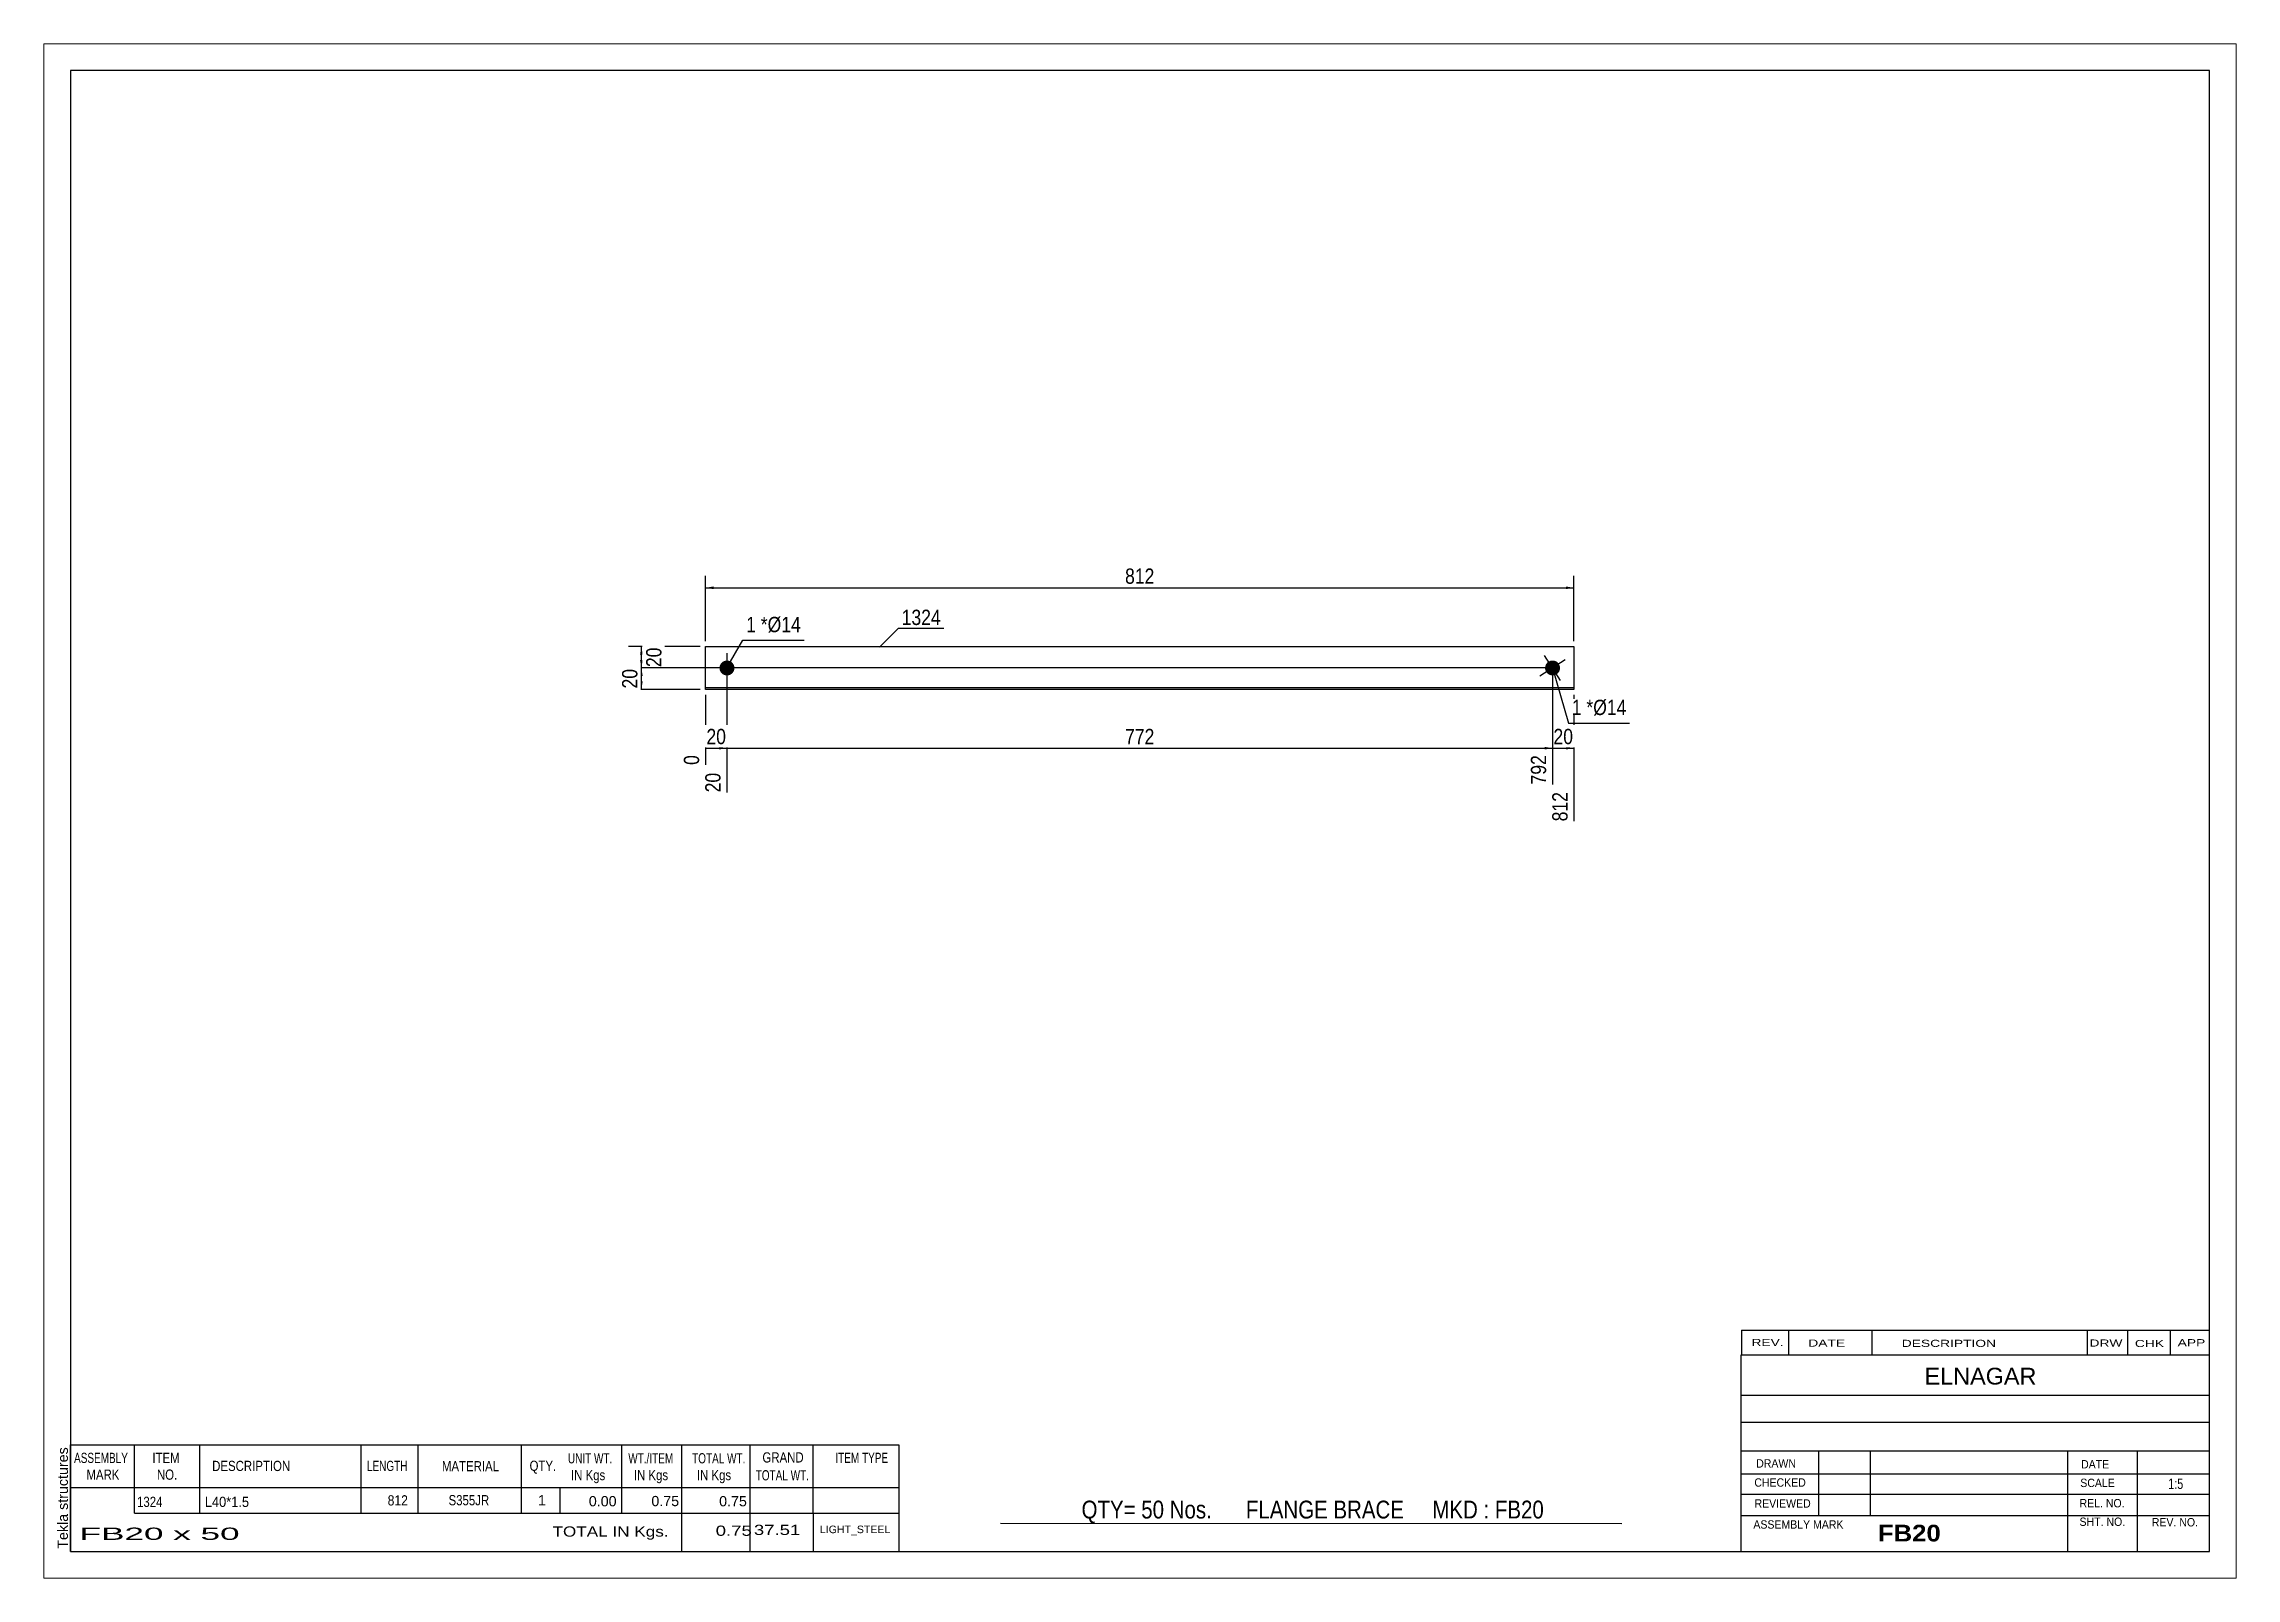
# Paper-space layout 'Layout1' of a CAD drawing. Header units: millimetres. Extents: x 0 to 410, y 0 to 287.
# The model-space entities are those that its viewports show. They can reach past a viewport. Long polylines and large blocks are cut down to what shows.
import ezdxf

# ---------------------------------------------------------------- set-up
doc = ezdxf.new("R2010")
doc.units = ezdxf.units.MM
doc.layers.add('Viewport layer', color=7, linetype='Continuous', plot=False)
doc.styles.add('Arial', font='ARIAL.TTF', dxfattribs={"height": 0.2})
doc.styles.add('Arial Bold', font='ARIALBD.TTF', dxfattribs={"height": 0.2})
doc.styles.add('Arial Narrow', font='ARIALN.TTF', dxfattribs={"height": 0.2})

# ---------------------------------------------------------------- blocks, each defined once
blk = doc.blocks.new('Unknown-629080792-1420')
at = {"color": 5, "linetype": 'Continuous'}
for p, q in [((281.25, 111.75), (-118.75, 111.75)), ((-118.75, 111.75), (-118.75, -165.25)), ((281.25, -165.25), (281.25, 111.75)), ((-118.75, -165.25), (281.25, -165.25))]:
    blk.add_line(p, q, dxfattribs=at)
at = {"color": 174, "linetype": 'Continuous', "style": 'Arial'}
blk.add_text('Tekla structures', height=1.9102, rotation=90, dxfattribs=at).set_placement((-119.25, -164.75))
blk = doc.blocks.new('Part-629080792-1227 - 1212')
at = {"color": 2, "linetype": 'Continuous'}
for p, q in [((0, -4), (0, 4)), ((0, 4), (162.41, 4)), ((162.41, 4), (162.41, -4)), ((162.41, -3.7), (0, -3.7)), ((162.41, -4), (0, -4))]:
    blk.add_line(p, q, dxfattribs=at)
blk = doc.blocks.new('Bolt-629080792-1228 - 1212')
at = {"linetype": 'Continuous'}
blk.add_hatch(color=3, dxfattribs=at).paths.add_polyline_path([(4, -1.4, -1), (4, 1.4, -1)])
at = {"color": 3, "linetype": 'Continuous'}
for p, q in [((4, 2.8), (4, -2.8)), ((6.8, 0), (1.2, 0))]:
    blk.add_line(p, q, dxfattribs=at)
blk = doc.blocks.new('Bolt-629080792-1229 - 1212')
at = {"linetype": 'Continuous'}
blk.add_hatch(color=3, dxfattribs=at).paths.add_polyline_path([(157.22, -0.75, -1), (159.59, 0.75, -1)])
at = {"color": 3, "linetype": 'Continuous'}
for p, q in [((160.77, 1.51), (156.04, -1.51)), ((159.91, -2.36), (156.9, 2.36))]:
    blk.add_line(p, q, dxfattribs=at)
blk = doc.blocks.new('StraightDimension-629080792-1234 - 1212')
at = {"linetype": 'Continuous'}
blk.add_hatch(color=7, dxfattribs=at).paths.add_polyline_path([(160.91, -14.75), (162.41, -15), (160.91, -15.25)])
at = {"color": 7, "linetype": 'Continuous'}
for p, q in [((158.41, -1), (158.41, -21.78)), ((162.41, -5), (162.41, -28.68)), ((158.41, -15), (162.41, -15))]:
    blk.add_line(p, q, dxfattribs=at)
at = {"color": 0}
blk.add_wipeout([(162.83, -14.85), (162.83, -10.65), (157.98, -10.65), (157.98, -14.85)], dxfattribs=at)
at = {"color": 0, "linetype": 'Continuous'}
blk.add_wipeout([(161.81, -22.6), (157.61, -22.6), (157.61, -29.28), (161.81, -29.28)], dxfattribs=at)
at = {"color": 3, "style": 'Arial Narrow'}
blk.add_text('20', height=2.863, dxfattribs=at).set_placement((158.58, -14.25))
at = {"color": 3, "linetype": 'Continuous', "style": 'Arial Narrow'}
blk.add_text('812', height=2.863, rotation=90.0002, dxfattribs=at).set_placement((161.21, -28.68))
blk = doc.blocks.new('StraightDimension-629080792-1235 - 1212')
at = {"linetype": 'Continuous'}
blk.add_hatch(color=7, dxfattribs=at).paths.add_polyline_path([(156.91, -14.75), (158.41, -15), (156.91, -15.25)])
at = {"color": 7, "linetype": 'Continuous'}
for p, q in [((4, -1), (4, -23.26)), ((158.41, -1), (158.41, -21.78)), ((4, -15), (158.41, -15))]:
    blk.add_line(p, q, dxfattribs=at)
at = {"color": 0}
blk.add_wipeout([(84.54, -14.85), (84.54, -10.65), (77.86, -10.65), (77.86, -14.85)], dxfattribs=at)
at = {"color": 0, "linetype": 'Continuous'}
blk.add_wipeout([(157.81, -15.7), (153.61, -15.7), (153.61, -22.38), (157.81, -22.38)], dxfattribs=at)
at = {"color": 3, "style": 'Arial Narrow'}
blk.add_text('772', height=2.863, dxfattribs=at).set_placement((78.46, -14.25))
at = {"color": 3, "linetype": 'Continuous', "style": 'Arial Narrow'}
blk.add_text('792', height=2.863, rotation=90.0002, dxfattribs=at).set_placement((157.21, -21.78))
blk = doc.blocks.new('StraightDimension-629080792-1236 - 1212')
at = {"linetype": 'Continuous'}
blk.add_hatch(color=7, dxfattribs=at).paths.add_polyline_path([(2.5, -14.75), (4, -15), (2.5, -15.25)])
at = {"color": 7, "linetype": 'Continuous'}
for p, q in [((4, -1), (4, -23.26)), ((0, -5), (0, -18.13)), ((0, -15), (4, -15))]:
    blk.add_line(p, q, dxfattribs=at)
at = {"color": 0}
blk.add_wipeout([(4.43, -14.85), (4.43, -10.65), (-0.43, -10.65), (-0.43, -14.85)], dxfattribs=at)
at = {"color": 0, "linetype": 'Continuous'}
blk.add_wipeout([(3.4, -19), (-0.8, -19), (-0.8, -23.86), (3.4, -23.86)], dxfattribs=at)
blk.add_wipeout([(-0.6, -15.7), (-4.8, -15.7), (-4.8, -18.73), (-0.6, -18.73)], dxfattribs=at)
at = {"color": 3, "style": 'Arial Narrow'}
blk.add_text('20', height=2.863, dxfattribs=at).set_placement((0.17, -14.25))
at = {"color": 3, "linetype": 'Continuous', "style": 'Arial Narrow'}
for s, height, p in [('0', 2.86, (-1.2, -18.13)), ('20', 2.863, (2.8, -23.26))]:
    blk.add_text(s, height=height, rotation=90.0002, dxfattribs=at).set_placement(p)
blk = doc.blocks.new('StraightDimension-629080792-1247 - 1212')
at = {"linetype": 'Continuous'}
for points in [[(1.5, 14.75), (0, 15), (1.5, 15.25)], [(160.91, 15.25), (162.41, 15), (160.91, 14.75)]]:
    blk.add_hatch(color=7, dxfattribs=at).paths.add_polyline_path(points)
at = {"color": 7, "linetype": 'Continuous'}
for p, q in [((0, 5), (0, 17.25)), ((162.41, 5), (162.41, 17.25)), ((0, 15), (162.41, 15))]:
    blk.add_line(p, q, dxfattribs=at)
at = {"color": 0}
blk.add_wipeout([(84.54, 15.15), (84.54, 19.35), (77.86, 19.35), (77.86, 15.15)], dxfattribs=at)
at = {"color": 3, "style": 'Arial Narrow'}
blk.add_text('812', height=2.863, dxfattribs=at).set_placement((78.46, 15.75))
blk = doc.blocks.new('StraightDimension-629080792-1251 - 1212')
at = {"linetype": 'Continuous'}
for points in [[(-12.25, 2.5), (-12, 4), (-11.75, 2.5)], [(-11.75, 1.5), (-12, 0), (-12.25, 1.5)]]:
    blk.add_hatch(color=7, dxfattribs=at).paths.add_polyline_path(points)
at = {"color": 7, "linetype": 'Continuous'}
for p, q in [((-1, 4), (-14.4, 4)), ((-12, 0), (-12, 4)), ((157.41, 0), (-14.4, 0))]:
    blk.add_line(p, q, dxfattribs=at)
at = {"color": 0}
blk.add_wipeout([(-7.65, 4.43), (-11.85, 4.43), (-11.85, -0.43), (-7.65, -0.43)], dxfattribs=at)
at = {"color": 3, "style": 'Arial Narrow'}
blk.add_text('20', height=2.863, rotation=90.0002, dxfattribs=at).set_placement((-8.25, 0.17))
blk = doc.blocks.new('StraightDimension-629080792-1252 - 1212')
at = {"linetype": 'Continuous'}
for points in [[(-12.25, -1.5), (-12, 0), (-11.75, -1.5)], [(-11.75, -2.5), (-12, -4), (-12.25, -2.5)]]:
    blk.add_hatch(color=7, dxfattribs=at).paths.add_polyline_path(points)
at = {"color": 7, "linetype": 'Continuous'}
for p, q in [((157.41, 0), (-14.25, 0)), ((-1, -4), (-14.25, -4)), ((-12, -4), (-12, 0))]:
    blk.add_line(p, q, dxfattribs=at)
at = {"color": 0}
blk.add_wipeout([(-12.15, 0.43), (-16.35, 0.43), (-16.35, -4.43), (-12.15, -4.43)], dxfattribs=at)
at = {"color": 3, "style": 'Arial Narrow'}
blk.add_text('20', height=2.863, rotation=90.0002, dxfattribs=at).set_placement((-12.75, -3.83))
blk = doc.blocks.new('CBS_BOM-629080792-1431')
at = {"color": 7, "linetype": 'Continuous'}
for p, q in [((-118.78, -153.28), (-118.78, -145.28)), ((-118.78, -145.28), (36.14, -145.28)), ((-106.78, -153.28), (-106.78, -145.28)), ((-94.59, -153.28), (-94.59, -145.28)), ((-64.43, -153.28), (-64.43, -145.28)), ((-53.75, -153.28), (-53.75, -145.28)), ((-34.43, -153.28), (-34.43, -145.28)), ((-15.63, -153.28), (-15.63, -145.28)), ((-4.42, -153.28), (-4.42, -145.28)), ((8.37, -153.28), (8.37, -145.28)), ((20.12, -153.28), (20.12, -145.28)), ((36.14, -145.29), (36.14, -153.27)), ((-118.78, -153.28), (36.14, -153.28)), ((-118.78, -158.08), (-118.78, -153.28)), ((-106.78, -158.08), (-106.78, -153.28)), ((-94.59, -158.08), (-94.59, -153.28)), ((-64.43, -158.08), (-64.43, -153.28)), ((-53.75, -158.08), (-53.75, -153.28)), ((-34.43, -158.08), (-34.43, -153.28)), ((-27.17, -158.08), (-27.17, -153.28)), ((-15.63, -158.08), (-15.63, -153.28)), ((-4.42, -158.08), (-4.42, -153.28)), ((8.37, -158.08), (8.37, -153.28)), ((20.14, -158.08), (20.14, -153.28)), ((36.14, -153.28), (36.14, -158.08)), ((-118.78, -165.28), (-118.78, -158.1)), ((-106.78, -158.08), (36.14, -158.08)), ((-4.42, -165.28), (-4.42, -158.1)), ((8.37, -165.28), (8.37, -158.1)), ((20.18, -165.28), (20.18, -158.1)), ((36.14, -158.08), (36.14, -165.28)), ((-118.78, -165.28), (36.14, -165.28))]:
    blk.add_line(p, q, dxfattribs=at)
at = {"color": 3, "linetype": 'Continuous', "style": 'Arial'}
for s, height, width, p in [('ASSEMBLY', 1.91, 0.7, (-118.1, -148.71)), ('ITEM', 1.91, 0.8, (-103.45, -148.71)), ('UNIT WT.', 1.91, 0.7, (-25.74, -148.78)), ('WT./ITEM', 1.91, 0.7, (-14.45, -148.78)), ('TOTAL WT.', 1.91, 0.7, (-2.51, -148.78)), ('GRAND', 1.91, 0.8, (10.64, -148.62)), ('ITEM TYPE', 1.91, 0.7, (24.28, -148.7)), ('MARK', 1.91, 0.8, (-115.78, -151.84)), ('NO.', 1.91, 0.8, (-102.6, -151.84)), ('DESCRIPTION', 1.9102, 0.8, (-92.27, -150.21)), ('LENGTH', 1.91, 0.7, (-63.32, -150.21)), ('MATERIAL', 1.91, 0.8, (-49.3, -150.26)), ('QTY.', 1.91, 0.8, (-32.91, -150.18)), ('IN Kgs', 1.91, 0.8, (-25.16, -151.92)), ('IN Kgs', 1.91, 0.8, (-13.41, -151.92)), ('IN Kgs', 1.91, 0.8, (-1.62, -151.92)), ('TOTAL WT.', 1.91, 0.7, (9.38, -151.96))]:
    blk.add_text(s, height=height, dxfattribs=dict(at, width=width)).set_placement(p)
at = {"color": 7, "linetype": 'Continuous', "style": 'Arial'}
for s, width, p in [('1324', 0.8, (-106.32, -156.93)), ('L40*1.5', 0.9, (-93.65, -156.93)), ('812', 0.85, (-59.45, -156.65)), ('S355JR', 0.8, (-48.06, -156.62))]:
    blk.add_text(s, height=1.91, dxfattribs=dict(at, width=width)).set_placement(p)
for s, p in [('1', (-31.34, -156.62)), ('0.00', (-21.83, -156.81)), ('0.75', (-10.13, -156.78)), ('0.75', (2.54, -156.81))]:
    blk.add_text(s, height=1.91, dxfattribs=at).set_placement(p)
at = {"color": 6, "linetype": 'Continuous', "style": 'Arial'}
for s, height, width, p in [('FB20 x 50', 2.292, 2.05, (-117.06, -163.09)), ('TOTAL IN Kgs.', 1.9102, 1.2, (-28.62, -162.48)), ('0.75', 1.91, 1.3, (1.9, -162.33)), ('37.51', 1.91, 1.3, (9.04, -162.17))]:
    blk.add_text(s, height=height, dxfattribs=dict(at, width=width)).set_placement(p)
blk.add_text('LIGHT_STEEL', height=1.4135, dxfattribs=at).set_placement((21.39, -161.83))
blk = doc.blocks.new('CBS_CALLOFF-629080792-1432')
at = {"color": 7, "linetype": 'Continuous'}
blk.add_line((55.13, -159.98), (171.36, -160), dxfattribs=at)
at = {"color": 3, "linetype": 'Continuous', "style": 'Arial Narrow'}
blk.add_text('QTY= 50 Nos.      FLANGE BRACE     MKD : FB20', height=3.3405, dxfattribs=at).set_placement((70.32, -159.09))
blk = doc.blocks.new('CBS_NAME_BLOG-629080792-1433')
at = {"color": 7, "linetype": 'Continuous'}
for p, q in [((193.66, -128.5), (281.18, -128.5)), ((193.66, -165.21), (193.66, -128.5)), ((193.66, -136.04), (281.18, -136.04)), ((193.73, -141.09), (281.25, -141.09)), ((193.66, -146.46), (281.18, -146.46)), ((208.18, -158.57), (208.18, -146.47)), ((217.87, -158.54), (217.87, -146.47)), ((254.78, -165.21), (254.78, -146.48)), ((267.83, -165.21), (267.83, -146.47)), ((193.67, -150.76), (281.25, -150.74)), ((193.66, -154.51), (281.18, -154.51)), ((193.66, -158.55), (281.18, -158.55)), ((193.66, -165.25), (281.25, -165.25))]:
    blk.add_line(p, q, dxfattribs=at)
at = {"color": 3, "linetype": 'Continuous', "style": 'Arial'}
blk.add_text('ELNAGAR', height=3.133, dxfattribs=at).set_placement((227.98, -134.03))
at = {"color": 3, "linetype": 'Continuous'}
for s, height, style, width, p in [('CHECKED', 1.566, 'Arial', 0.9, (196.14, -153.14)), ('DRAWN', 1.566, 'Arial', 0.9, (196.49, -149.57)), ('SCALE', 1.566, 'Arial', 0.9, (257.1, -153.21)), ('DATE', 1.566, 'Arial', 0.9, (257.25, -149.73)), ('1:5', 1.957, 'Arial Narrow', 0.9, (273.55, -153.57)), ('REVIEWED', 1.566, 'Arial', 0.9, (196.18, -157.06)), ('REL. NO.', 1.566, 'Arial', 0.9, (256.96, -157.01)), ('ASSEMBLY MARK', 1.5663, 'Arial', 0.9, (195.96, -160.99)), ('SHT. NO.', 1.566, 'Arial', 0.9, (256.96, -160.48)), ('REV. NO.', 1.566, 'Arial', 0.9, (270.48, -160.57)), ('FB20', 3.131, 'Arial Bold', 1.1, (219.24, -163.39))]:
    blk.add_text(s, height=height, dxfattribs=dict(at, style=style, width=width)).set_placement(p)
blk = doc.blocks.new('CBS_REVISION-629080792-1434')
at = {"color": 7, "linetype": 'Continuous'}
for p, q in [((193.74, -123.87), (281.24, -123.87)), ((193.74, -123.87), (193.74, -128.5)), ((202.54, -123.87), (202.54, -128.5)), ((218.13, -123.87), (218.13, -128.44)), ((258.39, -123.87), (258.39, -128.5)), ((265.93, -123.87), (265.93, -128.5)), ((273.88, -123.87), (273.88, -128.5)), ((193.74, -128.5), (281.24, -128.5))]:
    blk.add_line(p, q, dxfattribs=at)
at = {"color": 7, "style": 'Arial Narrow', "width": 1.7}
for s, height, p in [('REV.', 1.326, (195.6, -126.82)), ('DATE', 1.326, (206.23, -126.94)), ('DESCRIPTION', 1.3257, (223.71, -126.99)), ('DRW', 1.326, (258.82, -126.93)), ('CHK', 1.326, (267.31, -127.02)), ('APP', 1.326, (275.31, -126.87))]:
    blk.add_text(s, height=height, dxfattribs=at).set_placement(p)
blk = doc.blocks.new('Mark-629080792-1263 - 1212')
at = {"color": 0}
blk.add_wipeout([(9.43, 6.7), (9.43, 9.7), (7.6, 9.7), (7.6, 6.7)], dxfattribs=at)
blk.add_wipeout([(9.43, 6.7), (9.43, 9.7), (7.6, 9.7), (7.6, 6.7)], dxfattribs=at)
at = {"color": 7, "linetype": 'Continuous'}
blk.add_line((4, 0), (7, 5.2), dxfattribs=at)
at = {"color": 0}
blk.add_wipeout([(11.61, 6.7), (11.61, 9.7), (10.33, 9.7), (10.33, 6.7)], dxfattribs=at)
blk.add_wipeout([(11.61, 6.7), (11.61, 9.7), (10.33, 9.7), (10.33, 6.7)], dxfattribs=at)
at = {"color": 3, "style": 'Arial Narrow'}
blk.add_text('1', height=2.86, dxfattribs=at).set_placement((7.6, 6.7))
at = {"color": 0}
blk.add_wipeout([(17.82, 6.7), (17.82, 9.7), (11.61, 9.7), (11.61, 6.7)], dxfattribs=at)
blk.add_wipeout([(17.82, 6.7), (17.82, 9.7), (11.61, 9.7), (11.61, 6.7)], dxfattribs=at)
at = {"color": 7, "linetype": 'Continuous'}
blk.add_line((7, 5.2), (18.42, 5.2), dxfattribs=at)
at = {"color": 3, "style": 'Arial Narrow'}
for s, height, p in [('*', 2.86, (10.33, 6.7)), ('Ø14', 2.863, (11.61, 6.7))]:
    blk.add_text(s, height=height, dxfattribs=at).set_placement(p)
blk = doc.blocks.new('Mark-629080792-1260 - 1212')
at = {"color": 0}
blk.add_wipeout([(43.99, 8.04), (43.99, 11.04), (36.68, 11.04), (36.68, 8.04)], dxfattribs=at)
blk.add_wipeout([(43.99, 8.04), (43.99, 11.04), (36.68, 11.04), (36.68, 8.04)], dxfattribs=at)
at = {"color": 7, "linetype": 'Continuous'}
for p, q in [((32.54, 3.9), (36.08, 7.44)), ((36.08, 7.44), (44.59, 7.44))]:
    blk.add_line(p, q, dxfattribs=at)
at = {"color": 3, "style": 'Arial Narrow'}
blk.add_text('1324', height=2.863, dxfattribs=at).set_placement((36.68, 8.04))
blk = doc.blocks.new('Mark-629080792-1264 - 1212')
at = {"color": 0}
blk.add_wipeout([(163.83, -8.8), (163.83, -5.8), (162.01, -5.8), (162.01, -8.8)], dxfattribs=at)
blk.add_wipeout([(163.83, -8.8), (163.83, -5.8), (162.01, -5.8), (162.01, -8.8)], dxfattribs=at)
at = {"color": 7, "linetype": 'Continuous'}
blk.add_line((158.41, 0), (161.41, -10.3), dxfattribs=at)
at = {"color": 0}
blk.add_wipeout([(166.01, -8.8), (166.01, -5.8), (164.73, -5.8), (164.73, -8.8)], dxfattribs=at)
blk.add_wipeout([(166.01, -8.8), (166.01, -5.8), (164.73, -5.8), (164.73, -8.8)], dxfattribs=at)
at = {"color": 3, "style": 'Arial Narrow'}
blk.add_text('1', height=2.86, dxfattribs=at).set_placement((162.01, -8.8))
at = {"color": 0}
blk.add_wipeout([(172.22, -8.8), (172.22, -5.8), (166.01, -5.8), (166.01, -8.8)], dxfattribs=at)
blk.add_wipeout([(172.22, -8.8), (172.22, -5.8), (166.01, -5.8), (166.01, -8.8)], dxfattribs=at)
at = {"color": 7, "linetype": 'Continuous'}
blk.add_line((161.41, -10.3), (172.82, -10.3), dxfattribs=at)
at = {"color": 3, "style": 'Arial Narrow'}
for s, height, p in [('*', 2.86, (164.73, -8.8)), ('Ø14', 2.863, (166.01, -8.8))]:
    blk.add_text(s, height=height, dxfattribs=at).set_placement(p)

msp = doc.modelspace()

# ---------------------------------------------------------------- block references
for name in ['Unknown-629080792-1420', 'Part-629080792-1227 - 1212', 'Bolt-629080792-1228 - 1212', 'Bolt-629080792-1229 - 1212', 'CBS_REVISION-629080792-1434', 'CBS_NAME_BLOG-629080792-1433', 'CBS_BOM-629080792-1431', 'CBS_CALLOFF-629080792-1432']:
    msp.add_blockref(name, (0, 0))

# ---------------------------------------------------------------- next in the draw order: block references
for name in ['StraightDimension-629080792-1247 - 1212', 'StraightDimension-629080792-1234 - 1212']:
    msp.add_blockref(name, (0, 0))

# ---------------------------------------------------------------- next in the draw order: block references
msp.add_blockref('StraightDimension-629080792-1235 - 1212', (0, 0))

# ---------------------------------------------------------------- next in the draw order: block references
msp.add_blockref('StraightDimension-629080792-1236 - 1212', (0, 0))

# ---------------------------------------------------------------- next in the draw order: block references
msp.add_blockref('StraightDimension-629080792-1251 - 1212', (0, 0))

# ---------------------------------------------------------------- next in the draw order: block references
for name in ['Mark-629080792-1260 - 1212', 'StraightDimension-629080792-1252 - 1212']:
    msp.add_blockref(name, (0, 0))

# ---------------------------------------------------------------- next in the draw order: block references
for name in ['Mark-629080792-1263 - 1212', 'Mark-629080792-1264 - 1212']:
    msp.add_blockref(name, (0, 0))

psp = doc.layouts.get("Layout1")

# ---------------------------------------------------------------- viewports
at = {"layer": 'Viewport layer', "view_target_point": (81.25, -26.75)}
psp.add_viewport(center=(205, 143.5), size=(410, 287), view_center_point=(0, 0), view_height=287, dxfattribs=at)

doc.saveas('drawing.dxf')
